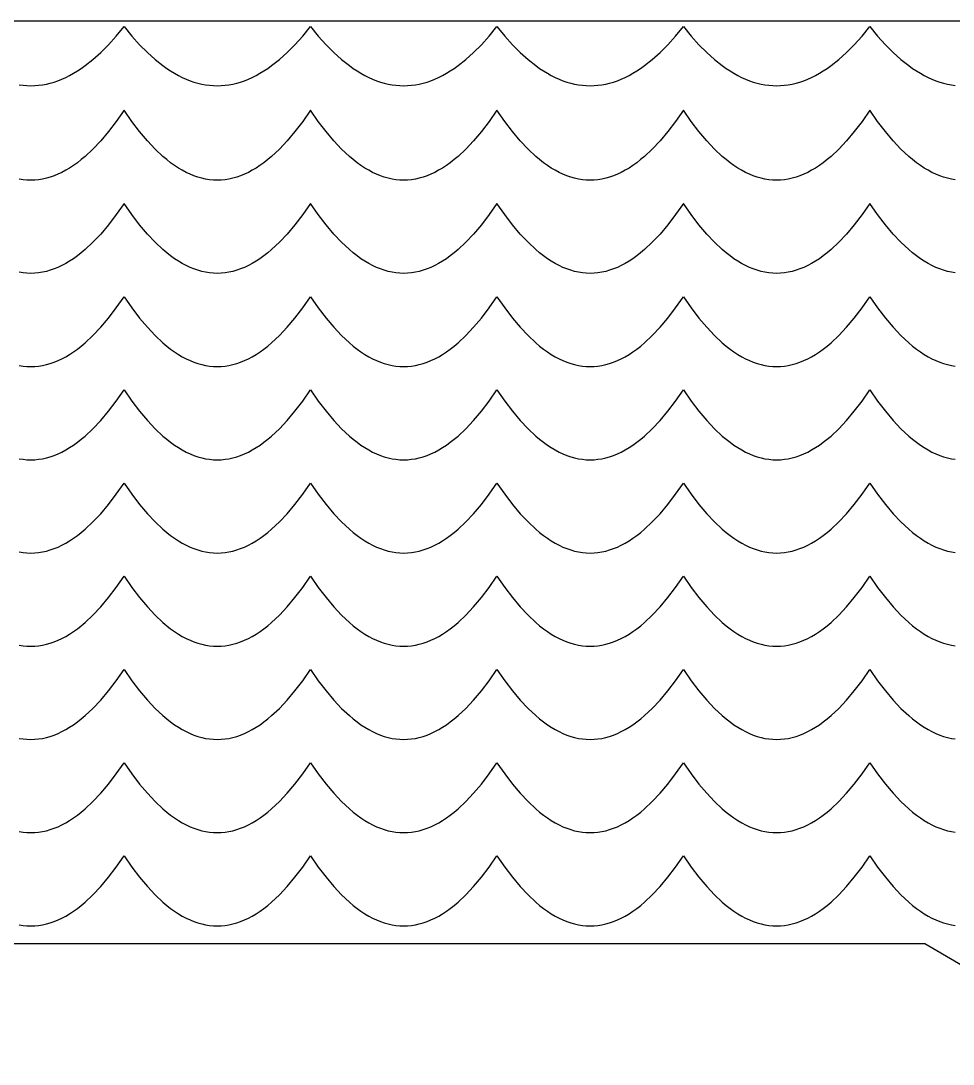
# Model space of a CAD drawing. Extents: x -831 to 1547, y -1426 to -385.
# Drawn here: x 200.9 to 245.9, y -806.3 to -755.9 of the extents above; entities that cross this region are included whole.
import ezdxf

# ---------------------------------------------------------------- set-up
doc = ezdxf.new("R2010")
doc.units = 0
doc.layers.add('CUT', color=18, linetype='CONTINUOUS')
doc.layers.add('ENGRAVE', color=1, linetype='CONTINUOUS')

msp = doc.modelspace()

# ---------------------------------------------------------------- linework, layer by layer
at = {"layer": 'CUT'}
msp.add_lwpolyline([(133.842, -800.452), (93.642, -800.452), (66.842, -800.452), (23.183, -800.452), (13.242, -806.259), (-67.158, -806.259), (-67.158, -755.894), (133.842, -755.894), (334.842, -755.894), (334.842, -806.26), (254.442, -806.259), (244.501, -800.452), (200.842, -800.452), (174.042, -800.452)], close=True, dxfattribs=at)
at = {"layer": 'ENGRAVE'}
for points in [[(200.779, -758.982), (200.967, -759.006), (201.154, -759.021), (201.342, -759.026), (201.529, -759.021), (201.717, -759.006), (201.904, -758.982), (202.092, -758.947), (202.279, -758.902), (202.467, -758.848), (202.654, -758.783), (202.842, -758.709), (203.029, -758.625), (203.217, -758.531), (203.404, -758.427), (203.592, -758.313), (203.779, -758.189), (203.967, -758.055), (204.342, -757.758), (204.717, -757.421), (205.092, -757.044), (205.467, -756.628), (205.842, -756.172), (206.217, -756.628), (206.592, -757.044), (206.967, -757.421), (207.342, -757.758), (207.717, -758.055), (207.904, -758.189), (208.092, -758.313), (208.279, -758.427), (208.467, -758.531), (208.654, -758.625), (208.842, -758.709), (209.029, -758.783), (209.217, -758.848), (209.404, -758.902), (209.592, -758.947), (209.779, -758.982), (209.967, -759.006), (210.154, -759.021), (210.342, -759.026), (210.529, -759.021), (210.717, -759.006), (210.904, -758.982), (211.092, -758.947), (211.279, -758.902), (211.467, -758.848), (211.654, -758.783), (211.842, -758.709), (212.029, -758.625), (212.217, -758.531), (212.404, -758.427), (212.592, -758.313), (212.779, -758.189), (212.967, -758.055), (213.342, -757.758), (213.717, -757.421), (214.092, -757.044), (214.467, -756.628), (214.842, -756.172), (215.217, -756.628), (215.592, -757.044), (215.967, -757.421), (216.342, -757.758), (216.717, -758.055), (216.904, -758.189), (217.092, -758.313), (217.279, -758.427), (217.467, -758.531), (217.654, -758.625), (217.842, -758.709), (218.029, -758.783), (218.217, -758.848), (218.404, -758.902), (218.592, -758.947), (218.779, -758.982), (218.967, -759.006), (219.154, -759.021), (219.342, -759.026), (219.529, -759.021), (219.717, -759.006), (219.904, -758.982), (220.092, -758.947), (220.279, -758.902), (220.467, -758.848), (220.654, -758.783), (220.842, -758.709), (221.029, -758.625), (221.217, -758.531), (221.404, -758.427), (221.592, -758.313), (221.779, -758.189), (221.967, -758.055), (222.342, -757.758), (222.717, -757.421), (223.092, -757.044), (223.467, -756.628), (223.842, -756.172), (224.217, -756.628), (224.592, -757.044), (224.967, -757.421), (225.342, -757.758), (225.717, -758.055), (225.904, -758.189), (226.092, -758.313), (226.279, -758.427), (226.467, -758.531), (226.654, -758.625), (226.842, -758.709), (227.029, -758.783), (227.217, -758.848), (227.404, -758.902), (227.592, -758.947), (227.779, -758.981), (227.967, -759.006), (228.154, -759.021), (228.342, -759.026), (228.529, -759.021), (228.717, -759.006), (228.904, -758.981), (229.092, -758.947), (229.279, -758.902), (229.467, -758.848), (229.654, -758.783), (229.842, -758.709), (230.029, -758.625), (230.217, -758.531), (230.404, -758.427), (230.592, -758.313), (230.779, -758.189), (230.967, -758.055), (231.342, -757.758), (231.717, -757.421), (232.092, -757.044), (232.467, -756.628), (232.842, -756.172), (233.217, -756.628), (233.592, -757.044), (233.967, -757.421), (234.342, -757.758), (234.717, -758.055), (234.904, -758.189), (235.092, -758.313), (235.279, -758.427), (235.467, -758.531), (235.654, -758.625), (235.842, -758.709), (236.029, -758.783), (236.217, -758.848), (236.404, -758.902), (236.592, -758.947), (236.779, -758.981), (236.967, -759.006), (237.154, -759.021), (237.342, -759.026), (237.529, -759.021), (237.717, -759.006), (237.904, -758.981), (238.092, -758.947), (238.279, -758.902), (238.467, -758.848), (238.654, -758.783), (238.842, -758.709), (239.029, -758.625), (239.217, -758.531), (239.404, -758.427), (239.592, -758.313), (239.779, -758.189), (239.967, -758.055), (240.342, -757.758), (240.717, -757.421), (241.092, -757.044), (241.467, -756.628), (241.842, -756.172), (242.217, -756.628), (242.592, -757.044), (242.967, -757.421), (243.342, -757.758), (243.717, -758.055), (243.904, -758.189), (244.092, -758.313), (244.279, -758.427), (244.467, -758.531), (244.654, -758.625), (244.842, -758.709), (245.029, -758.783), (245.217, -758.848), (245.404, -758.903), (245.592, -758.948), (245.779, -758.984), (245.967, -759.009)], [(245.967, -763.561), (245.779, -763.531), (245.592, -763.49), (245.404, -763.437), (245.217, -763.373), (245.029, -763.297), (244.842, -763.209), (244.654, -763.109), (244.467, -762.998), (244.279, -762.875), (244.092, -762.74), (243.904, -762.594), (243.717, -762.436), (243.342, -762.084), (242.967, -761.686), (242.592, -761.24), (242.217, -760.748), (241.842, -760.209), (241.467, -760.748), (241.092, -761.24), (240.717, -761.686), (240.342, -762.084), (239.967, -762.436), (239.779, -762.594), (239.592, -762.74), (239.404, -762.875), (239.217, -762.998), (239.029, -763.109), (238.842, -763.209), (238.654, -763.297), (238.467, -763.373), (238.279, -763.437), (238.092, -763.49), (237.904, -763.531), (237.717, -763.561), (237.529, -763.578), (237.342, -763.584), (237.154, -763.578), (236.967, -763.561), (236.779, -763.531), (236.592, -763.49), (236.404, -763.437), (236.217, -763.373), (236.029, -763.297), (235.842, -763.209), (235.654, -763.109), (235.467, -762.998), (235.279, -762.875), (235.092, -762.74), (234.904, -762.594), (234.717, -762.436), (234.342, -762.084), (233.967, -761.686), (233.592, -761.24), (233.217, -760.748), (232.842, -760.209), (232.467, -760.748), (232.092, -761.24), (231.717, -761.686), (231.342, -762.084), (230.967, -762.436), (230.779, -762.594), (230.592, -762.74), (230.404, -762.875), (230.217, -762.998), (230.029, -763.109), (229.842, -763.209), (229.654, -763.297), (229.467, -763.373), (229.279, -763.437), (229.092, -763.49), (228.904, -763.531), (228.717, -763.561), (228.529, -763.578), (228.342, -763.584), (228.154, -763.578), (227.967, -763.561), (227.779, -763.531), (227.592, -763.49), (227.404, -763.437), (227.217, -763.373), (227.029, -763.297), (226.842, -763.209), (226.654, -763.109), (226.467, -762.998), (226.279, -762.875), (226.092, -762.74), (225.904, -762.594), (225.717, -762.436), (225.342, -762.084), (224.967, -761.686), (224.592, -761.24), (224.217, -760.748), (223.842, -760.209), (223.467, -760.748), (223.092, -761.24), (222.717, -761.686), (222.342, -762.084), (221.967, -762.436), (221.779, -762.594), (221.592, -762.74), (221.404, -762.875), (221.217, -762.998), (221.029, -763.109), (220.842, -763.209), (220.654, -763.297), (220.467, -763.373), (220.279, -763.437), (220.092, -763.49), (219.904, -763.531), (219.717, -763.561), (219.529, -763.578), (219.342, -763.584), (219.154, -763.578), (218.967, -763.561), (218.779, -763.531), (218.592, -763.49), (218.404, -763.437), (218.217, -763.373), (218.029, -763.297), (217.842, -763.209), (217.654, -763.109), (217.467, -762.998), (217.279, -762.875), (217.092, -762.74), (216.904, -762.594), (216.717, -762.436), (216.342, -762.084), (215.967, -761.686), (215.592, -761.24), (215.217, -760.748), (214.842, -760.209), (214.467, -760.748), (214.092, -761.24), (213.717, -761.686), (213.342, -762.084), (212.967, -762.436), (212.779, -762.594), (212.592, -762.74), (212.404, -762.875), (212.217, -762.998), (212.029, -763.109), (211.842, -763.209), (211.654, -763.297), (211.467, -763.373), (211.279, -763.437), (211.092, -763.49), (210.904, -763.531), (210.717, -763.561), (210.529, -763.578), (210.342, -763.584), (210.154, -763.578), (209.967, -763.561), (209.779, -763.531), (209.592, -763.49), (209.404, -763.437), (209.217, -763.373), (209.029, -763.297), (208.842, -763.209), (208.654, -763.109), (208.467, -762.998), (208.279, -762.875), (208.092, -762.74), (207.904, -762.594), (207.717, -762.436), (207.342, -762.084), (206.967, -761.686), (206.592, -761.24), (206.217, -760.748), (205.842, -760.209), (205.467, -760.748), (205.092, -761.24), (204.717, -761.686), (204.342, -762.084), (203.967, -762.436), (203.779, -762.594), (203.592, -762.74), (203.404, -762.875), (203.217, -762.998), (203.029, -763.109), (202.842, -763.209), (202.654, -763.297), (202.467, -763.373), (202.279, -763.437), (202.092, -763.49), (201.904, -763.531), (201.717, -763.561), (201.529, -763.578), (201.342, -763.584), (201.154, -763.578), (200.967, -763.561), (200.779, -763.531)], [(245.967, -768.061), (245.779, -768.031), (245.592, -767.99), (245.404, -767.937), (245.217, -767.873), (245.029, -767.797), (244.842, -767.709), (244.654, -767.609), (244.467, -767.498), (244.279, -767.375), (244.092, -767.24), (243.904, -767.094), (243.717, -766.936), (243.342, -766.584), (242.967, -766.186), (242.592, -765.74), (242.217, -765.248), (241.842, -764.709), (241.467, -765.248), (241.092, -765.74), (240.717, -766.186), (240.342, -766.584), (239.967, -766.936), (239.779, -767.094), (239.592, -767.24), (239.404, -767.375), (239.217, -767.498), (239.029, -767.609), (238.842, -767.709), (238.654, -767.797), (238.467, -767.873), (238.279, -767.937), (238.092, -767.99), (237.904, -768.031), (237.717, -768.061), (237.529, -768.078), (237.342, -768.084), (237.154, -768.078), (236.967, -768.061), (236.779, -768.031), (236.592, -767.99), (236.404, -767.937), (236.217, -767.873), (236.029, -767.797), (235.842, -767.709), (235.654, -767.609), (235.467, -767.498), (235.279, -767.375), (235.092, -767.24), (234.904, -767.094), (234.717, -766.936), (234.342, -766.584), (233.967, -766.186), (233.592, -765.74), (233.217, -765.248), (232.842, -764.709), (232.467, -765.248), (232.092, -765.74), (231.717, -766.186), (231.342, -766.584), (230.967, -766.936), (230.779, -767.094), (230.592, -767.24), (230.404, -767.375), (230.217, -767.498), (230.029, -767.609), (229.842, -767.709), (229.654, -767.797), (229.467, -767.873), (229.279, -767.937), (229.092, -767.99), (228.904, -768.031), (228.717, -768.061), (228.529, -768.078), (228.342, -768.084), (228.154, -768.078), (227.967, -768.061), (227.779, -768.031), (227.592, -767.99), (227.404, -767.937), (227.217, -767.873), (227.029, -767.797), (226.842, -767.709), (226.654, -767.609), (226.467, -767.498), (226.279, -767.375), (226.092, -767.24), (225.904, -767.094), (225.717, -766.936), (225.342, -766.584), (224.967, -766.186), (224.592, -765.74), (224.217, -765.248), (223.842, -764.709), (223.467, -765.248), (223.092, -765.74), (222.717, -766.186), (222.342, -766.584), (221.967, -766.936), (221.779, -767.094), (221.592, -767.24), (221.404, -767.375), (221.217, -767.498), (221.029, -767.609), (220.842, -767.709), (220.654, -767.797), (220.467, -767.873), (220.279, -767.937), (220.092, -767.99), (219.904, -768.031), (219.717, -768.061), (219.529, -768.078), (219.342, -768.084), (219.154, -768.078), (218.967, -768.061), (218.779, -768.031), (218.592, -767.99), (218.404, -767.937), (218.217, -767.873), (218.029, -767.797), (217.842, -767.709), (217.654, -767.609), (217.467, -767.498), (217.279, -767.375), (217.092, -767.24), (216.904, -767.094), (216.717, -766.936), (216.342, -766.584), (215.967, -766.186), (215.592, -765.74), (215.217, -765.248), (214.842, -764.709), (214.467, -765.248), (214.092, -765.74), (213.717, -766.186), (213.342, -766.584), (212.967, -766.936), (212.779, -767.094), (212.592, -767.24), (212.404, -767.375), (212.217, -767.498), (212.029, -767.609), (211.842, -767.709), (211.654, -767.797), (211.467, -767.873), (211.279, -767.937), (211.092, -767.99), (210.904, -768.031), (210.717, -768.061), (210.529, -768.078), (210.342, -768.084), (210.154, -768.078), (209.967, -768.061), (209.779, -768.031), (209.592, -767.99), (209.404, -767.937), (209.217, -767.873), (209.029, -767.797), (208.842, -767.709), (208.654, -767.609), (208.467, -767.498), (208.279, -767.375), (208.092, -767.24), (207.904, -767.094), (207.717, -766.936), (207.342, -766.584), (206.967, -766.186), (206.592, -765.74), (206.217, -765.248), (205.842, -764.709), (205.467, -765.248), (205.092, -765.74), (204.717, -766.186), (204.342, -766.584), (203.967, -766.936), (203.779, -767.094), (203.592, -767.24), (203.404, -767.375), (203.217, -767.498), (203.029, -767.609), (202.842, -767.709), (202.654, -767.797), (202.467, -767.873), (202.279, -767.937), (202.092, -767.99), (201.904, -768.031), (201.717, -768.061), (201.529, -768.078), (201.342, -768.084), (201.154, -768.078), (200.967, -768.061), (200.779, -768.031)], [(200.78, -772.531), (200.967, -772.561), (201.155, -772.578), (201.342, -772.584), (201.529, -772.578), (201.717, -772.561), (201.904, -772.531), (202.092, -772.49), (202.28, -772.437), (202.467, -772.373), (202.655, -772.297), (202.842, -772.209), (203.03, -772.109), (203.217, -771.998), (203.405, -771.875), (203.592, -771.74), (203.78, -771.594), (203.967, -771.436), (204.342, -771.084), (204.717, -770.686), (205.092, -770.24), (205.467, -769.748), (205.842, -769.209), (206.217, -769.748), (206.592, -770.24), (206.967, -770.686), (207.342, -771.084), (207.717, -771.436), (207.904, -771.594), (208.092, -771.74), (208.28, -771.875), (208.467, -771.998), (208.655, -772.109), (208.842, -772.209), (209.03, -772.297), (209.217, -772.373), (209.405, -772.437), (209.592, -772.49), (209.78, -772.531), (209.967, -772.561), (210.155, -772.578), (210.342, -772.584), (210.529, -772.578), (210.717, -772.561), (210.904, -772.531), (211.092, -772.49), (211.28, -772.437), (211.467, -772.373), (211.655, -772.297), (211.842, -772.209), (212.03, -772.109), (212.217, -771.998), (212.405, -771.875), (212.592, -771.74), (212.78, -771.594), (212.967, -771.436), (213.342, -771.084), (213.717, -770.686), (214.092, -770.24), (214.467, -769.748), (214.842, -769.209), (215.217, -769.748), (215.592, -770.24), (215.967, -770.686), (216.342, -771.084), (216.717, -771.436), (216.904, -771.594), (217.092, -771.74), (217.28, -771.875), (217.467, -771.998), (217.655, -772.109), (217.842, -772.209), (218.03, -772.297), (218.217, -772.373), (218.405, -772.437), (218.592, -772.49), (218.78, -772.531), (218.967, -772.561), (219.155, -772.578), (219.342, -772.584), (219.529, -772.578), (219.717, -772.561), (219.904, -772.531), (220.092, -772.49), (220.28, -772.437), (220.467, -772.373), (220.655, -772.297), (220.842, -772.209), (221.03, -772.109), (221.217, -771.998), (221.405, -771.875), (221.592, -771.74), (221.78, -771.594), (221.967, -771.436), (222.342, -771.084), (222.717, -770.686), (223.092, -770.24), (223.467, -769.748), (223.842, -769.209), (224.217, -769.748), (224.592, -770.24), (224.967, -770.686), (225.342, -771.084), (225.717, -771.436), (225.904, -771.594), (226.092, -771.74), (226.28, -771.875), (226.467, -771.998), (226.655, -772.109), (226.842, -772.209), (227.03, -772.297), (227.217, -772.373), (227.405, -772.437), (227.592, -772.49), (227.78, -772.531), (227.967, -772.561), (228.155, -772.578), (228.342, -772.584), (228.53, -772.578), (228.717, -772.561), (228.904, -772.531), (229.092, -772.49), (229.28, -772.437), (229.467, -772.373), (229.655, -772.297), (229.842, -772.209), (230.03, -772.109), (230.217, -771.998), (230.405, -771.875), (230.592, -771.74), (230.78, -771.594), (230.967, -771.436), (231.342, -771.084), (231.717, -770.686), (232.092, -770.24), (232.467, -769.748), (232.842, -769.209), (233.217, -769.748), (233.592, -770.24), (233.967, -770.686), (234.342, -771.084), (234.717, -771.436), (234.904, -771.594), (235.092, -771.74), (235.28, -771.875), (235.467, -771.998), (235.655, -772.109), (235.842, -772.209), (236.03, -772.297), (236.217, -772.373), (236.405, -772.437), (236.592, -772.49), (236.78, -772.531), (236.967, -772.561), (237.155, -772.578), (237.342, -772.584), (237.529, -772.578), (237.717, -772.561), (237.904, -772.531), (238.092, -772.49), (238.28, -772.437), (238.467, -772.373), (238.655, -772.297), (238.842, -772.209), (239.03, -772.109), (239.217, -771.998), (239.405, -771.875), (239.592, -771.74), (239.78, -771.594), (239.967, -771.436), (240.342, -771.084), (240.717, -770.686), (241.092, -770.24), (241.467, -769.748), (241.842, -769.209), (242.217, -769.748), (242.592, -770.24), (242.967, -770.686), (243.342, -771.084), (243.717, -771.436), (243.904, -771.594), (244.092, -771.74), (244.28, -771.875), (244.467, -771.998), (244.655, -772.109), (244.842, -772.209), (245.03, -772.297), (245.217, -772.373), (245.405, -772.437), (245.592, -772.49), (245.78, -772.531), (245.967, -772.561)], [(200.78, -777.031), (200.967, -777.061), (201.155, -777.078), (201.342, -777.084), (201.529, -777.078), (201.717, -777.061), (201.904, -777.031), (202.092, -776.99), (202.28, -776.937), (202.467, -776.873), (202.655, -776.797), (202.842, -776.709), (203.03, -776.609), (203.217, -776.498), (203.405, -776.375), (203.592, -776.24), (203.78, -776.094), (203.967, -775.936), (204.342, -775.584), (204.717, -775.186), (205.092, -774.74), (205.467, -774.248), (205.842, -773.709), (206.217, -774.248), (206.592, -774.74), (206.967, -775.186), (207.342, -775.584), (207.717, -775.936), (207.904, -776.094), (208.092, -776.24), (208.28, -776.375), (208.467, -776.498), (208.655, -776.609), (208.842, -776.709), (209.03, -776.797), (209.217, -776.873), (209.405, -776.937), (209.592, -776.99), (209.78, -777.031), (209.967, -777.061), (210.155, -777.078), (210.342, -777.084), (210.529, -777.078), (210.717, -777.061), (210.904, -777.031), (211.092, -776.99), (211.28, -776.937), (211.467, -776.873), (211.655, -776.797), (211.842, -776.709), (212.03, -776.609), (212.217, -776.498), (212.405, -776.375), (212.592, -776.24), (212.78, -776.094), (212.967, -775.936), (213.342, -775.584), (213.717, -775.186), (214.092, -774.74), (214.467, -774.248), (214.842, -773.709), (215.217, -774.248), (215.592, -774.74), (215.967, -775.186), (216.342, -775.584), (216.717, -775.936), (216.904, -776.094), (217.092, -776.24), (217.28, -776.375), (217.467, -776.498), (217.655, -776.609), (217.842, -776.709), (218.03, -776.797), (218.217, -776.873), (218.405, -776.937), (218.592, -776.99), (218.78, -777.031), (218.967, -777.061), (219.155, -777.078), (219.342, -777.084), (219.529, -777.078), (219.717, -777.061), (219.904, -777.031), (220.092, -776.99), (220.28, -776.937), (220.467, -776.873), (220.655, -776.797), (220.842, -776.709), (221.03, -776.609), (221.217, -776.498), (221.405, -776.375), (221.592, -776.24), (221.78, -776.094), (221.967, -775.936), (222.342, -775.584), (222.717, -775.186), (223.092, -774.74), (223.467, -774.248), (223.842, -773.709), (224.217, -774.248), (224.592, -774.74), (224.967, -775.186), (225.342, -775.584), (225.717, -775.936), (225.904, -776.094), (226.092, -776.24), (226.28, -776.375), (226.467, -776.498), (226.655, -776.609), (226.842, -776.709), (227.03, -776.797), (227.217, -776.873), (227.405, -776.937), (227.592, -776.99), (227.78, -777.031), (227.967, -777.061), (228.155, -777.078), (228.342, -777.084), (228.53, -777.078), (228.717, -777.061), (228.904, -777.031), (229.092, -776.99), (229.28, -776.937), (229.467, -776.873), (229.655, -776.797), (229.842, -776.709), (230.03, -776.609), (230.217, -776.498), (230.405, -776.375), (230.592, -776.24), (230.78, -776.094), (230.967, -775.936), (231.342, -775.584), (231.717, -775.186), (232.092, -774.74), (232.467, -774.248), (232.842, -773.709), (233.217, -774.248), (233.592, -774.74), (233.967, -775.186), (234.342, -775.584), (234.717, -775.936), (234.904, -776.094), (235.092, -776.24), (235.28, -776.375), (235.467, -776.498), (235.655, -776.609), (235.842, -776.709), (236.03, -776.797), (236.217, -776.873), (236.405, -776.937), (236.592, -776.99), (236.78, -777.031), (236.967, -777.061), (237.155, -777.078), (237.342, -777.084), (237.529, -777.078), (237.717, -777.061), (237.904, -777.031), (238.092, -776.99), (238.28, -776.937), (238.467, -776.873), (238.655, -776.797), (238.842, -776.709), (239.03, -776.609), (239.217, -776.498), (239.405, -776.375), (239.592, -776.24), (239.78, -776.094), (239.967, -775.936), (240.342, -775.584), (240.717, -775.186), (241.092, -774.74), (241.467, -774.248), (241.842, -773.709), (242.217, -774.248), (242.592, -774.74), (242.967, -775.186), (243.342, -775.584), (243.717, -775.936), (243.904, -776.094), (244.092, -776.24), (244.28, -776.375), (244.467, -776.498), (244.655, -776.609), (244.842, -776.709), (245.03, -776.797), (245.217, -776.873), (245.405, -776.937), (245.592, -776.99), (245.78, -777.031), (245.967, -777.061)], [(200.78, -781.531), (200.967, -781.561), (201.155, -781.578), (201.342, -781.584), (201.529, -781.578), (201.717, -781.561), (201.904, -781.531), (202.092, -781.49), (202.28, -781.437), (202.467, -781.373), (202.655, -781.297), (202.842, -781.209), (203.03, -781.109), (203.217, -780.998), (203.405, -780.875), (203.592, -780.74), (203.78, -780.594), (203.967, -780.436), (204.342, -780.084), (204.717, -779.686), (205.092, -779.24), (205.467, -778.748), (205.842, -778.209), (206.217, -778.748), (206.592, -779.24), (206.967, -779.686), (207.342, -780.084), (207.717, -780.436), (207.904, -780.594), (208.092, -780.74), (208.28, -780.875), (208.467, -780.998), (208.655, -781.109), (208.842, -781.209), (209.03, -781.297), (209.217, -781.373), (209.405, -781.437), (209.592, -781.49), (209.78, -781.531), (209.967, -781.561), (210.155, -781.578), (210.342, -781.584), (210.529, -781.578), (210.717, -781.561), (210.904, -781.531), (211.092, -781.49), (211.28, -781.437), (211.467, -781.373), (211.655, -781.297), (211.842, -781.209), (212.03, -781.109), (212.217, -780.998), (212.405, -780.875), (212.592, -780.74), (212.78, -780.594), (212.967, -780.436), (213.342, -780.084), (213.717, -779.686), (214.092, -779.24), (214.467, -778.748), (214.842, -778.209), (215.217, -778.748), (215.592, -779.24), (215.967, -779.686), (216.342, -780.084), (216.717, -780.436), (216.904, -780.594), (217.092, -780.74), (217.28, -780.875), (217.467, -780.998), (217.655, -781.109), (217.842, -781.209), (218.03, -781.297), (218.217, -781.373), (218.405, -781.437), (218.592, -781.49), (218.78, -781.531), (218.967, -781.561), (219.155, -781.578), (219.342, -781.584), (219.529, -781.578), (219.717, -781.561), (219.904, -781.531), (220.092, -781.49), (220.28, -781.437), (220.467, -781.373), (220.655, -781.297), (220.842, -781.209), (221.03, -781.109), (221.217, -780.998), (221.405, -780.875), (221.592, -780.74), (221.78, -780.594), (221.967, -780.436), (222.342, -780.084), (222.717, -779.686), (223.092, -779.24), (223.467, -778.748), (223.842, -778.209), (224.217, -778.748), (224.592, -779.24), (224.967, -779.686), (225.342, -780.084), (225.717, -780.436), (225.904, -780.594), (226.092, -780.74), (226.28, -780.875), (226.467, -780.998), (226.655, -781.109), (226.842, -781.209), (227.03, -781.297), (227.217, -781.373), (227.405, -781.437), (227.592, -781.49), (227.78, -781.531), (227.967, -781.561), (228.155, -781.578), (228.342, -781.584), (228.53, -781.578), (228.717, -781.561), (228.904, -781.531), (229.092, -781.49), (229.28, -781.437), (229.467, -781.373), (229.655, -781.297), (229.842, -781.209), (230.03, -781.109), (230.217, -780.998), (230.405, -780.875), (230.592, -780.74), (230.78, -780.594), (230.967, -780.436), (231.342, -780.084), (231.717, -779.686), (232.092, -779.24), (232.467, -778.748), (232.842, -778.209), (233.217, -778.748), (233.592, -779.24), (233.967, -779.686), (234.342, -780.084), (234.717, -780.436), (234.904, -780.594), (235.092, -780.74), (235.28, -780.875), (235.467, -780.998), (235.655, -781.109), (235.842, -781.209), (236.03, -781.297), (236.217, -781.373), (236.405, -781.437), (236.592, -781.49), (236.78, -781.531), (236.967, -781.561), (237.155, -781.578), (237.342, -781.584), (237.529, -781.578), (237.717, -781.561), (237.904, -781.531), (238.092, -781.49), (238.28, -781.437), (238.467, -781.373), (238.655, -781.297), (238.842, -781.209), (239.03, -781.109), (239.217, -780.998), (239.405, -780.875), (239.592, -780.74), (239.78, -780.594), (239.967, -780.436), (240.342, -780.084), (240.717, -779.686), (241.092, -779.24), (241.467, -778.748), (241.842, -778.209), (242.217, -778.748), (242.592, -779.24), (242.967, -779.686), (243.342, -780.084), (243.717, -780.436), (243.904, -780.594), (244.092, -780.74), (244.28, -780.875), (244.467, -780.998), (244.655, -781.109), (244.842, -781.209), (245.03, -781.297), (245.217, -781.373), (245.405, -781.437), (245.592, -781.49), (245.78, -781.531), (245.967, -781.561)], [(200.78, -786.031), (200.967, -786.061), (201.155, -786.078), (201.342, -786.084), (201.529, -786.078), (201.717, -786.061), (201.904, -786.031), (202.092, -785.99), (202.28, -785.937), (202.467, -785.873), (202.655, -785.797), (202.842, -785.709), (203.03, -785.609), (203.217, -785.498), (203.405, -785.375), (203.592, -785.24), (203.78, -785.094), (203.967, -784.936), (204.342, -784.584), (204.717, -784.186), (205.092, -783.74), (205.467, -783.248), (205.842, -782.709), (206.217, -783.248), (206.592, -783.74), (206.967, -784.186), (207.342, -784.584), (207.717, -784.936), (207.904, -785.094), (208.092, -785.24), (208.28, -785.375), (208.467, -785.498), (208.655, -785.609), (208.842, -785.709), (209.03, -785.797), (209.217, -785.873), (209.405, -785.937), (209.592, -785.99), (209.78, -786.031), (209.967, -786.061), (210.155, -786.078), (210.342, -786.084), (210.529, -786.078), (210.717, -786.061), (210.904, -786.031), (211.092, -785.99), (211.28, -785.937), (211.467, -785.873), (211.655, -785.797), (211.842, -785.709), (212.03, -785.609), (212.217, -785.498), (212.405, -785.375), (212.592, -785.24), (212.78, -785.094), (212.967, -784.936), (213.342, -784.584), (213.717, -784.186), (214.092, -783.74), (214.467, -783.248), (214.842, -782.709), (215.217, -783.248), (215.592, -783.74), (215.967, -784.186), (216.342, -784.584), (216.717, -784.936), (216.904, -785.094), (217.092, -785.24), (217.28, -785.375), (217.467, -785.498), (217.655, -785.609), (217.842, -785.709), (218.03, -785.797), (218.217, -785.873), (218.405, -785.937), (218.592, -785.99), (218.78, -786.031), (218.967, -786.061), (219.155, -786.078), (219.342, -786.084), (219.529, -786.078), (219.717, -786.061), (219.904, -786.031), (220.092, -785.99), (220.28, -785.937), (220.467, -785.873), (220.655, -785.797), (220.842, -785.709), (221.03, -785.609), (221.217, -785.498), (221.405, -785.375), (221.592, -785.24), (221.78, -785.094), (221.967, -784.936), (222.342, -784.584), (222.717, -784.186), (223.092, -783.74), (223.467, -783.248), (223.842, -782.709), (224.217, -783.248), (224.592, -783.74), (224.967, -784.186), (225.342, -784.584), (225.717, -784.936), (225.904, -785.094), (226.092, -785.24), (226.28, -785.375), (226.467, -785.498), (226.655, -785.609), (226.842, -785.709), (227.03, -785.797), (227.217, -785.873), (227.405, -785.937), (227.592, -785.99), (227.78, -786.031), (227.967, -786.061), (228.155, -786.078), (228.342, -786.084), (228.53, -786.078), (228.717, -786.061), (228.904, -786.031), (229.092, -785.99), (229.28, -785.937), (229.467, -785.873), (229.655, -785.797), (229.842, -785.709), (230.03, -785.609), (230.217, -785.498), (230.405, -785.375), (230.592, -785.24), (230.78, -785.094), (230.967, -784.936), (231.342, -784.584), (231.717, -784.186), (232.092, -783.74), (232.467, -783.248), (232.842, -782.709), (233.217, -783.248), (233.592, -783.74), (233.967, -784.186), (234.342, -784.584), (234.717, -784.936), (234.904, -785.094), (235.092, -785.24), (235.28, -785.375), (235.467, -785.498), (235.655, -785.609), (235.842, -785.709), (236.03, -785.797), (236.217, -785.873), (236.405, -785.937), (236.592, -785.99), (236.78, -786.031), (236.967, -786.061), (237.155, -786.078), (237.342, -786.084), (237.529, -786.078), (237.717, -786.061), (237.904, -786.031), (238.092, -785.99), (238.28, -785.937), (238.467, -785.873), (238.655, -785.797), (238.842, -785.709), (239.03, -785.609), (239.217, -785.498), (239.405, -785.375), (239.592, -785.24), (239.78, -785.094), (239.967, -784.936), (240.342, -784.584), (240.717, -784.186), (241.092, -783.74), (241.467, -783.248), (241.842, -782.709), (242.217, -783.248), (242.592, -783.74), (242.967, -784.186), (243.342, -784.584), (243.717, -784.936), (243.904, -785.094), (244.092, -785.24), (244.28, -785.375), (244.467, -785.498), (244.655, -785.609), (244.842, -785.709), (245.03, -785.797), (245.217, -785.873), (245.405, -785.937), (245.592, -785.99), (245.78, -786.031), (245.967, -786.061)], [(200.78, -790.531), (200.967, -790.561), (201.155, -790.578), (201.342, -790.584), (201.529, -790.578), (201.717, -790.561), (201.904, -790.531), (202.092, -790.49), (202.28, -790.437), (202.467, -790.373), (202.655, -790.297), (202.842, -790.209), (203.03, -790.109), (203.217, -789.998), (203.405, -789.875), (203.592, -789.74), (203.78, -789.594), (203.967, -789.436), (204.342, -789.084), (204.717, -788.686), (205.092, -788.24), (205.467, -787.748), (205.842, -787.209), (206.217, -787.748), (206.592, -788.24), (206.967, -788.686), (207.342, -789.084), (207.717, -789.436), (207.904, -789.594), (208.092, -789.74), (208.28, -789.875), (208.467, -789.998), (208.655, -790.109), (208.842, -790.209), (209.03, -790.297), (209.217, -790.373), (209.405, -790.437), (209.592, -790.49), (209.78, -790.531), (209.967, -790.561), (210.155, -790.578), (210.342, -790.584), (210.529, -790.578), (210.717, -790.561), (210.904, -790.531), (211.092, -790.49), (211.28, -790.437), (211.467, -790.373), (211.655, -790.297), (211.842, -790.209), (212.03, -790.109), (212.217, -789.998), (212.405, -789.875), (212.592, -789.74), (212.78, -789.594), (212.967, -789.436), (213.342, -789.084), (213.717, -788.686), (214.092, -788.24), (214.467, -787.748), (214.842, -787.209), (215.217, -787.748), (215.592, -788.24), (215.967, -788.686), (216.342, -789.084), (216.717, -789.436), (216.904, -789.594), (217.092, -789.74), (217.28, -789.875), (217.467, -789.998), (217.655, -790.109), (217.842, -790.209), (218.03, -790.297), (218.217, -790.373), (218.405, -790.437), (218.592, -790.49), (218.78, -790.531), (218.967, -790.561), (219.155, -790.578), (219.342, -790.584), (219.529, -790.578), (219.717, -790.561), (219.904, -790.531), (220.092, -790.49), (220.28, -790.437), (220.467, -790.373), (220.655, -790.297), (220.842, -790.209), (221.03, -790.109), (221.217, -789.998), (221.405, -789.875), (221.592, -789.74), (221.78, -789.594), (221.967, -789.436), (222.342, -789.084), (222.717, -788.686), (223.092, -788.24), (223.467, -787.748), (223.842, -787.209), (224.217, -787.748), (224.592, -788.24), (224.967, -788.686), (225.342, -789.084), (225.717, -789.436), (225.904, -789.594), (226.092, -789.74), (226.28, -789.875), (226.467, -789.998), (226.655, -790.109), (226.842, -790.209), (227.03, -790.297), (227.217, -790.373), (227.405, -790.437), (227.592, -790.49), (227.78, -790.531), (227.967, -790.561), (228.155, -790.578), (228.342, -790.584), (228.53, -790.578), (228.717, -790.561), (228.904, -790.531), (229.092, -790.49), (229.28, -790.437), (229.467, -790.373), (229.655, -790.297), (229.842, -790.209), (230.03, -790.109), (230.217, -789.998), (230.405, -789.875), (230.592, -789.74), (230.78, -789.594), (230.967, -789.436), (231.342, -789.084), (231.717, -788.686), (232.092, -788.24), (232.467, -787.748), (232.842, -787.209), (233.217, -787.748), (233.592, -788.24), (233.967, -788.686), (234.342, -789.084), (234.717, -789.436), (234.904, -789.594), (235.092, -789.74), (235.28, -789.875), (235.467, -789.998), (235.655, -790.109), (235.842, -790.209), (236.03, -790.297), (236.217, -790.373), (236.405, -790.437), (236.592, -790.49), (236.78, -790.531), (236.967, -790.561), (237.155, -790.578), (237.342, -790.584), (237.529, -790.578), (237.717, -790.561), (237.904, -790.531), (238.092, -790.49), (238.28, -790.437), (238.467, -790.373), (238.655, -790.297), (238.842, -790.209), (239.03, -790.109), (239.217, -789.998), (239.405, -789.875), (239.592, -789.74), (239.78, -789.594), (239.967, -789.436), (240.342, -789.084), (240.717, -788.686), (241.092, -788.24), (241.467, -787.748), (241.842, -787.209), (242.217, -787.748), (242.592, -788.24), (242.967, -788.686), (243.342, -789.084), (243.717, -789.436), (243.904, -789.594), (244.092, -789.74), (244.28, -789.875), (244.467, -789.998), (244.655, -790.109), (244.842, -790.209), (245.03, -790.297), (245.217, -790.373), (245.405, -790.437), (245.592, -790.49), (245.78, -790.531), (245.967, -790.561)], [(200.78, -795.031), (200.967, -795.061), (201.155, -795.078), (201.342, -795.084), (201.529, -795.078), (201.717, -795.061), (201.904, -795.031), (202.092, -794.99), (202.28, -794.937), (202.467, -794.873), (202.655, -794.797), (202.842, -794.709), (203.03, -794.609), (203.217, -794.498), (203.405, -794.375), (203.592, -794.24), (203.78, -794.094), (203.967, -793.936), (204.342, -793.584), (204.717, -793.186), (205.092, -792.74), (205.467, -792.248), (205.842, -791.709), (206.217, -792.248), (206.592, -792.74), (206.967, -793.186), (207.342, -793.584), (207.717, -793.936), (207.904, -794.094), (208.092, -794.24), (208.28, -794.375), (208.467, -794.498), (208.655, -794.609), (208.842, -794.709), (209.03, -794.797), (209.217, -794.873), (209.405, -794.937), (209.592, -794.99), (209.78, -795.031), (209.967, -795.061), (210.155, -795.078), (210.342, -795.084), (210.529, -795.078), (210.717, -795.061), (210.904, -795.031), (211.092, -794.99), (211.28, -794.937), (211.467, -794.873), (211.655, -794.797), (211.842, -794.709), (212.03, -794.609), (212.217, -794.498), (212.405, -794.375), (212.592, -794.24), (212.78, -794.094), (212.967, -793.936), (213.342, -793.584), (213.717, -793.186), (214.092, -792.74), (214.467, -792.248), (214.842, -791.709), (215.217, -792.248), (215.592, -792.74), (215.967, -793.186), (216.342, -793.584), (216.717, -793.936), (216.904, -794.094), (217.092, -794.24), (217.28, -794.375), (217.467, -794.498), (217.655, -794.609), (217.842, -794.709), (218.03, -794.797), (218.217, -794.873), (218.405, -794.937), (218.592, -794.99), (218.78, -795.031), (218.967, -795.061), (219.155, -795.078), (219.342, -795.084), (219.529, -795.078), (219.717, -795.061), (219.904, -795.031), (220.092, -794.99), (220.28, -794.937), (220.467, -794.873), (220.655, -794.797), (220.842, -794.709), (221.03, -794.609), (221.217, -794.498), (221.405, -794.375), (221.592, -794.24), (221.78, -794.094), (221.967, -793.936), (222.342, -793.584), (222.717, -793.186), (223.092, -792.74), (223.467, -792.248), (223.842, -791.709), (224.217, -792.248), (224.592, -792.74), (224.967, -793.186), (225.342, -793.584), (225.717, -793.936), (225.904, -794.094), (226.092, -794.24), (226.28, -794.375), (226.467, -794.498), (226.655, -794.609), (226.842, -794.709), (227.03, -794.797), (227.217, -794.873), (227.405, -794.937), (227.592, -794.99), (227.78, -795.031), (227.967, -795.061), (228.155, -795.078), (228.342, -795.084), (228.53, -795.078), (228.717, -795.061), (228.904, -795.031), (229.092, -794.99), (229.28, -794.937), (229.467, -794.873), (229.655, -794.797), (229.842, -794.709), (230.03, -794.609), (230.217, -794.498), (230.405, -794.375), (230.592, -794.24), (230.78, -794.094), (230.967, -793.936), (231.342, -793.584), (231.717, -793.186), (232.092, -792.74), (232.467, -792.248), (232.842, -791.709), (233.217, -792.248), (233.592, -792.74), (233.967, -793.186), (234.342, -793.584), (234.717, -793.936), (234.904, -794.094), (235.092, -794.24), (235.28, -794.375), (235.467, -794.498), (235.655, -794.609), (235.842, -794.709), (236.03, -794.797), (236.217, -794.873), (236.405, -794.937), (236.592, -794.99), (236.78, -795.031), (236.967, -795.061), (237.155, -795.078), (237.342, -795.084), (237.529, -795.078), (237.717, -795.061), (237.904, -795.031), (238.092, -794.99), (238.28, -794.937), (238.467, -794.873), (238.655, -794.797), (238.842, -794.709), (239.03, -794.609), (239.217, -794.498), (239.405, -794.375), (239.592, -794.24), (239.78, -794.094), (239.967, -793.936), (240.342, -793.584), (240.717, -793.186), (241.092, -792.74), (241.467, -792.248), (241.842, -791.709), (242.217, -792.248), (242.592, -792.74), (242.967, -793.186), (243.342, -793.584), (243.717, -793.936), (243.904, -794.094), (244.092, -794.24), (244.28, -794.375), (244.467, -794.498), (244.655, -794.609), (244.842, -794.709), (245.03, -794.797), (245.217, -794.873), (245.405, -794.937), (245.592, -794.99), (245.78, -795.031), (245.967, -795.061)], [(200.78, -799.531), (200.967, -799.561), (201.155, -799.578), (201.342, -799.584), (201.529, -799.578), (201.717, -799.561), (201.904, -799.531), (202.092, -799.49), (202.28, -799.437), (202.467, -799.373), (202.655, -799.297), (202.842, -799.209), (203.03, -799.109), (203.217, -798.998), (203.405, -798.875), (203.592, -798.74), (203.78, -798.594), (203.967, -798.436), (204.342, -798.084), (204.717, -797.686), (205.092, -797.24), (205.467, -796.748), (205.842, -796.209), (206.217, -796.748), (206.592, -797.24), (206.967, -797.686), (207.342, -798.084), (207.717, -798.436), (207.904, -798.594), (208.092, -798.74), (208.28, -798.875), (208.467, -798.998), (208.655, -799.109), (208.842, -799.209), (209.03, -799.297), (209.217, -799.373), (209.405, -799.437), (209.592, -799.49), (209.78, -799.531), (209.967, -799.561), (210.155, -799.578), (210.342, -799.584), (210.529, -799.578), (210.717, -799.561), (210.904, -799.531), (211.092, -799.49), (211.28, -799.437), (211.467, -799.373), (211.655, -799.297), (211.842, -799.209), (212.03, -799.109), (212.217, -798.998), (212.405, -798.875), (212.592, -798.74), (212.78, -798.594), (212.967, -798.436), (213.342, -798.084), (213.717, -797.686), (214.092, -797.24), (214.467, -796.748), (214.842, -796.209), (215.217, -796.748), (215.592, -797.24), (215.967, -797.686), (216.342, -798.084), (216.717, -798.436), (216.904, -798.594), (217.092, -798.74), (217.28, -798.875), (217.467, -798.998), (217.655, -799.109), (217.842, -799.209), (218.03, -799.297), (218.217, -799.373), (218.405, -799.437), (218.592, -799.49), (218.78, -799.531), (218.967, -799.561), (219.155, -799.578), (219.342, -799.584), (219.529, -799.578), (219.717, -799.561), (219.904, -799.531), (220.092, -799.49), (220.28, -799.437), (220.467, -799.373), (220.655, -799.297), (220.842, -799.209), (221.03, -799.109), (221.217, -798.998), (221.405, -798.875), (221.592, -798.74), (221.78, -798.594), (221.967, -798.436), (222.342, -798.084), (222.717, -797.686), (223.092, -797.24), (223.467, -796.748), (223.842, -796.209), (224.217, -796.748), (224.592, -797.24), (224.967, -797.686), (225.342, -798.084), (225.717, -798.436), (225.904, -798.594), (226.092, -798.74), (226.28, -798.875), (226.467, -798.998), (226.655, -799.109), (226.842, -799.209), (227.03, -799.297), (227.217, -799.373), (227.405, -799.437), (227.592, -799.49), (227.78, -799.531), (227.967, -799.561), (228.155, -799.578), (228.342, -799.584), (228.53, -799.578), (228.717, -799.561), (228.904, -799.531), (229.092, -799.49), (229.28, -799.437), (229.467, -799.373), (229.655, -799.297), (229.842, -799.209), (230.03, -799.109), (230.217, -798.998), (230.405, -798.875), (230.592, -798.74), (230.78, -798.594), (230.967, -798.436), (231.342, -798.084), (231.717, -797.686), (232.092, -797.24), (232.467, -796.748), (232.842, -796.209), (233.217, -796.748), (233.592, -797.24), (233.967, -797.686), (234.342, -798.084), (234.717, -798.436), (234.904, -798.594), (235.092, -798.74), (235.28, -798.875), (235.467, -798.998), (235.655, -799.109), (235.842, -799.209), (236.03, -799.297), (236.217, -799.373), (236.405, -799.437), (236.592, -799.49), (236.78, -799.531), (236.967, -799.561), (237.155, -799.578), (237.342, -799.584), (237.529, -799.578), (237.717, -799.561), (237.904, -799.531), (238.092, -799.49), (238.28, -799.437), (238.467, -799.373), (238.655, -799.297), (238.842, -799.209), (239.03, -799.109), (239.217, -798.998), (239.405, -798.875), (239.592, -798.74), (239.78, -798.594), (239.967, -798.436), (240.342, -798.084), (240.717, -797.686), (241.092, -797.24), (241.467, -796.748), (241.842, -796.209), (242.217, -796.748), (242.592, -797.24), (242.967, -797.686), (243.342, -798.084), (243.717, -798.436), (243.904, -798.594), (244.092, -798.74), (244.28, -798.875), (244.467, -798.998), (244.655, -799.109), (244.842, -799.209), (245.03, -799.297), (245.217, -799.373), (245.405, -799.437), (245.592, -799.49), (245.78, -799.531), (245.967, -799.561)]]:
    msp.add_lwpolyline(points, dxfattribs=at)

doc.saveas('drawing.dxf')
